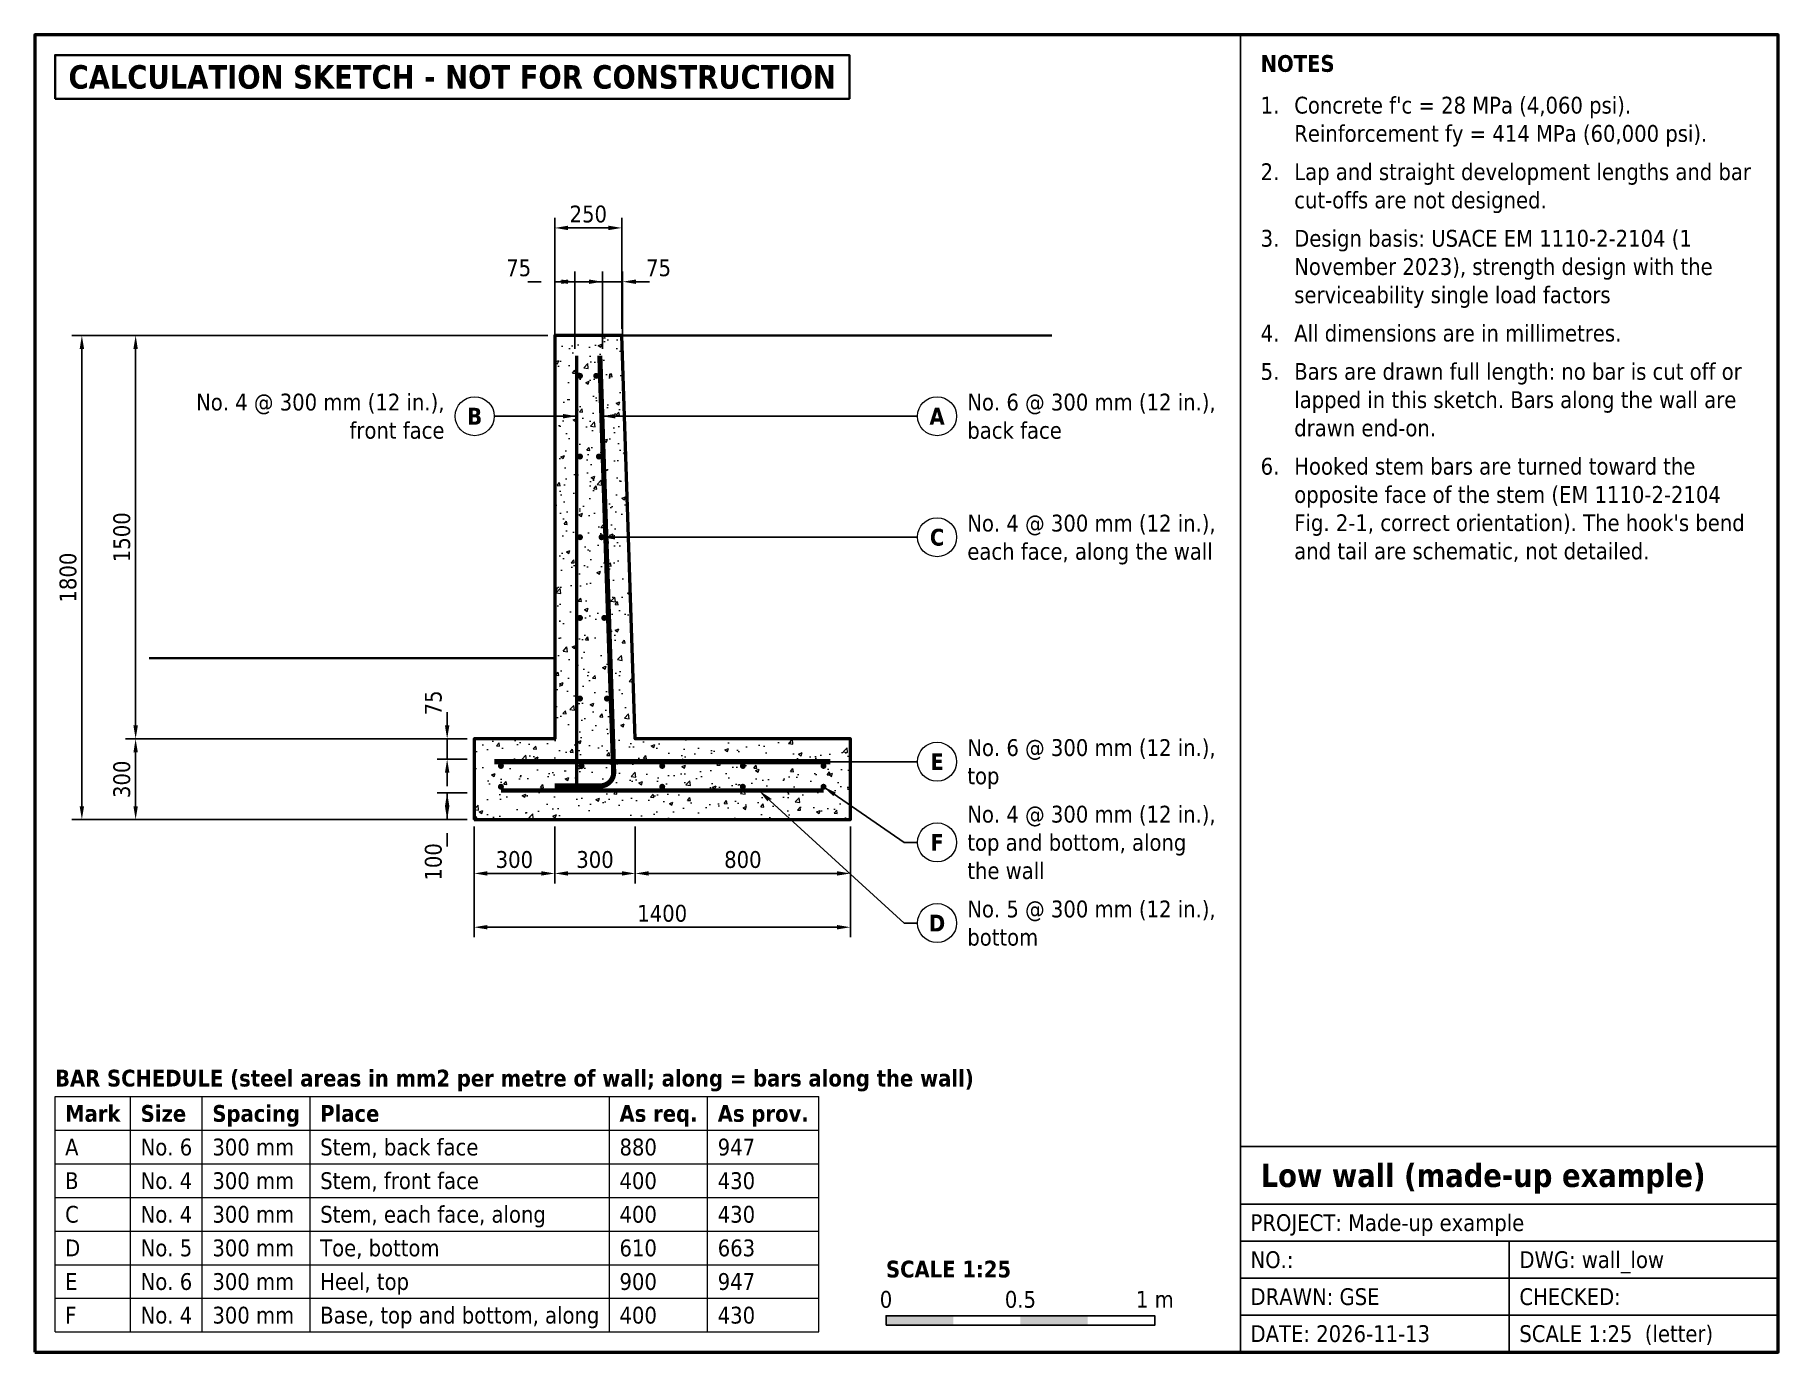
# Model space of a CAD drawing. Header units: millimetres. Extents: x -1634 to 4851, y -1980 to 2918.
import ezdxf
from ezdxf.enums import TextEntityAlignment as Align

# ---------------------------------------------------------------- set-up
doc = ezdxf.new("R2010")
doc.units = ezdxf.units.MM
doc.header["$LTSCALE"] = 25
for name, color, linetype, lineweight in [('GSE-BARS', 1, 'CONTINUOUS', 0), ('GSE-BORDER', 7, 'CONTINUOUS', 50), ('GSE-CALLOUTS', 4, 'CONTINUOUS', 18), ('GSE-CONCRETE', 7, 'CONTINUOUS', 50), ('GSE-DIMS', 3, 'CONTINUOUS', 18), ('GSE-GROUND', 30, 'CONTINUOUS', 35), ('GSE-HATCH', 8, 'CONTINUOUS', 9), ('GSE-NOTES', 7, 'CONTINUOUS', 18), ('GSE-STAMP', 1, 'CONTINUOUS', 35), ('GSE-TABLE', 7, 'CONTINUOUS', 18), ('GSE-TITLE', 7, 'CONTINUOUS', 25)]:
    doc.layers.add(name, color=color, linetype=linetype, lineweight=lineweight)
doc.styles.add('GSE', font='DejaVuSans.ttf', dxfattribs={"width": 0.85})
doc.styles.add('GSE-BOLD', font='DejaVuSans-Bold.ttf', dxfattribs={"width": 0.85})
doc.dimstyles.new('GSE-MM', dxfattribs={"dimscale": 25, "dimtxt": 2.5, "dimasz": 2, "dimexe": 1.5, "dimexo": 1, "dimgap": 0.8, "dimtad": 1, "dimdec": 0, "dimtxsty": 'GSE', "dimcen": 2.5, "dimclrd": 256, "dimclre": 256, "dimclrt": 256, "dimazin": 3, "dimtfac": 1, "dimtmove": 0, "dimatfit": 3})

msp = doc.modelspace()

# ---------------------------------------------------------------- hatches: boundary and pattern name
at = {"layer": 'GSE-BARS'}
for points in [[(382.8, 1650, 1), (405.3, 1650, 1)], [(443.2, 1650, 1), (465.7, 1650, 1)], [(382.8, 1350, 1), (405.3, 1350, 1)], [(453.2, 1350, 1), (475.7, 1350, 1)], [(382.8, 1050, 1), (405.3, 1050, 1)], [(463.2, 1050, 1), (485.7, 1050, 1)], [(382.8, 750, 1), (405.3, 750, 1)], [(473.2, 750, 1), (495.7, 750, 1)], [(382.8, 450, 1), (405.3, 450, 1)], [(483.2, 450, 1), (505.7, 450, 1)], [(88.8, 199.6, 1), (111.2, 199.6, 1)], [(388.8, 199.6, 1), (411.2, 199.6, 1)], [(688.8, 199.6, 1), (711.2, 199.6, 1)], [(988.8, 199.6, 1), (1011.2, 199.6, 1)], [(1288.8, 199.6, 1), (1311.2, 199.6, 1)], [(88.8, 122.2, 1), (111.2, 122.2, 1)], [(388.8, 122.2, 1), (411.2, 122.2, 1)], [(688.8, 122.2, 1), (711.2, 122.2, 1)], [(988.8, 122.2, 1), (1011.2, 122.2, 1)], [(1288.8, 122.2, 1), (1311.2, 122.2, 1)]]:
    msp.add_hatch(color=7, dxfattribs=at).paths.add_polyline_path(points)
at = {"layer": 'GSE-HATCH'}
h = msp.add_hatch(dxfattribs=at)
h.set_pattern_fill('AR-CONC', scale=0.75)
h.paths.add_polyline_path([(0, 0), (1400, 0), (1400, 300), (600, 300), (550, 1800), (300, 1800), (300, 300), (0, 300)])
at = {"layer": 'GSE-TITLE'}
for points in [[(1532.5, -1879.8), (1782.5, -1879.8), (1782.5, -1844.8), (1532.5, -1844.8)], [(2032.5, -1879.8), (2282.5, -1879.8), (2282.5, -1844.8), (2032.5, -1844.8)]]:
    msp.add_hatch(color=7, dxfattribs=at).paths.add_polyline_path(points)

# ---------------------------------------------------------------- linework, layer by layer
at = {"layer": 'GSE-BARS', "const_width": 19.1}
msp.add_lwpolyline([(467.9, 1725), (519.5, 177.1, -0.424007), (469.5, 125.5), (300, 125.5)], format="xyb", dxfattribs=at)
at = {"layer": 'GSE-BARS'}
for points, const_width in [([(381.4, 1725), (381.4, 122.2)], 12.7), ([(75, 215.4), (1325, 215.4)], 19.1), ([(100, 108), (1300, 108)], 15.9)]:
    msp.add_lwpolyline(points, dxfattribs=dict(at, const_width=const_width))
at = {"layer": 'GSE-BORDER'}
msp.add_lwpolyline([(-1633.7, -1979.8), (4851.2, -1979.8), (4851.2, 2917.7), (-1633.7, 2917.7)], close=True, dxfattribs=at)
at = {"layer": 'GSE-CALLOUTS'}
for centre in [(2.5, 1500), (1722.5, 1500), (1722.5, 1050), (1722.5, 215.4), (1722.5, -84.6), (1722.5, -384.6)]:
    msp.add_circle(centre, 72.5, dxfattribs=at)
at = {"layer": 'GSE-CONCRETE'}
msp.add_lwpolyline([(0, 0), (1400, 0), (1400, 300), (600, 300), (550, 1800), (300, 1800), (300, 300), (0, 300)], close=True, dxfattribs=at)
at = {"layer": 'GSE-GROUND'}
for p, q in [((550, 1800), (2150, 1800)), ((-1208.9, 600), (300, 600))]:
    msp.add_line(p, q, dxfattribs=at)
at = {"layer": 'GSE-STAMP'}
msp.add_lwpolyline([(-1558.7, 2680.2), (1396.1, 2680.2), (1396.1, 2842.7), (-1558.7, 2842.7)], close=True, dxfattribs=at)
at = {"layer": 'GSE-TABLE'}
for p, q in [((-1558.7, -1029.8), (1282.5, -1029.8)), ((-1558.7, -1904.8), (-1558.7, -1029.8)), ((-1277.7, -1904.8), (-1277.7, -1029.8)), ((-1010.9, -1904.8), (-1010.9, -1029.8)), ((-609.8, -1904.8), (-609.8, -1029.8)), ((503.6, -1904.8), (503.6, -1029.8)), ((869, -1904.8), (869, -1029.8)), ((1282.5, -1904.8), (1282.5, -1029.8)), ((-1558.7, -1154.8), (1282.5, -1154.8)), ((-1558.7, -1279.8), (1282.5, -1279.8)), ((-1558.7, -1404.8), (1282.5, -1404.8)), ((-1558.7, -1529.8), (1282.5, -1529.8)), ((-1558.7, -1654.8), (1282.5, -1654.8)), ((-1558.7, -1779.8), (1282.5, -1779.8)), ((-1558.7, -1904.8), (1282.5, -1904.8))]:
    msp.add_line(p, q, dxfattribs=at)
at = {"layer": 'GSE-TITLE'}
for p, q in [((2851.2, -1979.8), (2851.2, 2917.7)), ((2851.2, -1214.8), (4851.2, -1214.8)), ((2851.2, -1429.8), (4851.2, -1429.8)), ((2851.2, -1567.3), (4851.2, -1567.3)), ((3851.2, -1704.8), (3851.2, -1567.3)), ((2851.2, -1704.8), (4851.2, -1704.8)), ((3851.2, -1842.3), (3851.2, -1704.8)), ((2851.2, -1842.3), (4851.2, -1842.3)), ((3851.2, -1979.8), (3851.2, -1842.3))]:
    msp.add_line(p, q, dxfattribs=at)
msp.add_lwpolyline([(1532.5, -1879.8), (2532.5, -1879.8), (2532.5, -1844.8), (1532.5, -1844.8)], close=True, dxfattribs=at)

# ---------------------------------------------------------------- texts
at = {"layer": 'GSE-CALLOUTS', "style": 'GSE', "width": 0.85}
for s, p in [('No. 4 @ 300 mm (12 in.),', (-110, 1552.5)), ('front face', (-110, 1447.5))]:
    msp.add_text(s, height=62.5, dxfattribs=at).set_placement(p, align=Align.MIDDLE_RIGHT)
for s, p in [('No. 6 @ 300 mm (12 in.),', (1835, 1552.5)), ('back face', (1835, 1447.5)), ('No. 4 @ 300 mm (12 in.),', (1835, 1102.5)), ('each face, along the wall', (1835, 997.5)), ('No. 6 @ 300 mm (12 in.),', (1835, 267.9)), ('top', (1835, 162.9)), ('No. 4 @ 300 mm (12 in.),', (1835, 20.4)), ('top and bottom, along', (1835, -84.6)), ('the wall', (1835, -189.6)), ('No. 5 @ 300 mm (12 in.),', (1835, -332.1)), ('bottom', (1835, -437.1))]:
    msp.add_text(s, height=62.5, dxfattribs=at).set_placement(p, align=Align.MIDDLE_LEFT)
at = {"layer": 'GSE-CALLOUTS', "style": 'GSE-BOLD', "width": 0.85}
for s, p in [('B', (2.5, 1500)), ('A', (1722.5, 1500)), ('C', (1722.5, 1050)), ('E', (1722.5, 215.4)), ('F', (1722.5, -84.6)), ('D', (1722.5, -384.6))]:
    msp.add_text(s, height=62.5, dxfattribs=at).set_placement(p, align=Align.MIDDLE_CENTER)
at = {"layer": 'GSE-NOTES', "width": 0.85}
for s, style, p in [('NOTES', 'GSE-BOLD', (2926.2, 2780.2)), ('1.', 'GSE', (2926.2, 2625.2)), ("Concrete f'c = 28 MPa (4,060 psi).", 'GSE', (3051.2, 2625.2)), ('Reinforcement fy = 414 MPa (60,000 psi).', 'GSE', (3051.2, 2520.2)), ('2.', 'GSE', (2926.2, 2377.7)), ('Lap and straight development lengths and bar', 'GSE', (3051.2, 2377.7)), ('cut-offs are not designed.', 'GSE', (3051.2, 2272.7)), ('3.', 'GSE', (2926.2, 2130.2)), ('Design basis: USACE EM 1110-2-2104 (1', 'GSE', (3051.2, 2130.2)), ('November 2023), strength design with the', 'GSE', (3051.2, 2025.2)), ('serviceability single load factors', 'GSE', (3051.2, 1920.2)), ('4.', 'GSE', (2926.2, 1777.7)), ('All dimensions are in millimetres.', 'GSE', (3051.2, 1777.7)), ('5.', 'GSE', (2926.2, 1635.2)), ('Bars are drawn full length: no bar is cut off or', 'GSE', (3051.2, 1635.2)), ('lapped in this sketch. Bars along the wall are', 'GSE', (3051.2, 1530.2)), ('drawn end-on.', 'GSE', (3051.2, 1425.2)), ('6.', 'GSE', (2926.2, 1282.7)), ('Hooked stem bars are turned toward the', 'GSE', (3051.2, 1282.7)), ('opposite face of the stem (EM 1110-2-2104', 'GSE', (3051.2, 1177.7)), ("Fig. 2-1, correct orientation). The hook's bend", 'GSE', (3051.2, 1072.7)), ('and tail are schematic, not detailed.', 'GSE', (3051.2, 967.7))]:
    msp.add_text(s, height=62.5, dxfattribs=dict(at, style=style)).set_placement(p)
at = {"layer": 'GSE-STAMP', "style": 'GSE-BOLD', "width": 0.85}
msp.add_text('CALCULATION SKETCH - NOT FOR CONSTRUCTION', height=87.5, dxfattribs=at).set_placement((-1508.7, 2761.5), align=Align.MIDDLE_LEFT)
at = {"layer": 'GSE-TABLE', "style": 'GSE-BOLD', "width": 0.85}
msp.add_text('BAR SCHEDULE (steel areas in mm2 per metre of wall; along = bars along the wall)', height=62.5, dxfattribs=at).set_placement((-1558.7, -992.3))
at = {"layer": 'GSE-TABLE', "width": 0.85}
for s, style, p in [('Mark', 'GSE-BOLD', (-1521.2, -1092.3)), ('Size', 'GSE-BOLD', (-1240.2, -1092.3)), ('Spacing', 'GSE-BOLD', (-973.4, -1092.3)), ('Place', 'GSE-BOLD', (-572.3, -1092.3)), ('As req.', 'GSE-BOLD', (541.1, -1092.3)), ('As prov.', 'GSE-BOLD', (906.5, -1092.3)), ('A', 'GSE', (-1521.2, -1217.3)), ('No. 6', 'GSE', (-1240.2, -1217.3)), ('300 mm', 'GSE', (-973.4, -1217.3)), ('Stem, back face', 'GSE', (-572.3, -1217.3)), ('880', 'GSE', (541.1, -1217.3)), ('947', 'GSE', (906.5, -1217.3)), ('B', 'GSE', (-1521.2, -1342.3)), ('No. 4', 'GSE', (-1240.2, -1342.3)), ('300 mm', 'GSE', (-973.4, -1342.3)), ('Stem, front face', 'GSE', (-572.3, -1342.3)), ('400', 'GSE', (541.1, -1342.3)), ('430', 'GSE', (906.5, -1342.3)), ('C', 'GSE', (-1521.2, -1467.3)), ('No. 4', 'GSE', (-1240.2, -1467.3)), ('300 mm', 'GSE', (-973.4, -1467.3)), ('Stem, each face, along', 'GSE', (-572.3, -1467.3)), ('400', 'GSE', (541.1, -1467.3)), ('430', 'GSE', (906.5, -1467.3)), ('D', 'GSE', (-1521.2, -1592.3)), ('No. 5', 'GSE', (-1240.2, -1592.3)), ('300 mm', 'GSE', (-973.4, -1592.3)), ('Toe, bottom', 'GSE', (-572.3, -1592.3)), ('610', 'GSE', (541.1, -1592.3)), ('663', 'GSE', (906.5, -1592.3)), ('E', 'GSE', (-1521.2, -1717.3)), ('No. 6', 'GSE', (-1240.2, -1717.3)), ('300 mm', 'GSE', (-973.4, -1717.3)), ('Heel, top', 'GSE', (-572.3, -1717.3)), ('900', 'GSE', (541.1, -1717.3)), ('947', 'GSE', (906.5, -1717.3)), ('F', 'GSE', (-1521.2, -1842.3)), ('No. 4', 'GSE', (-1240.2, -1842.3)), ('300 mm', 'GSE', (-973.4, -1842.3)), ('Base, top and bottom, along', 'GSE', (-572.3, -1842.3)), ('400', 'GSE', (541.1, -1842.3)), ('430', 'GSE', (906.5, -1842.3))]:
    msp.add_text(s, height=62.5, dxfattribs=dict(at, style=style)).set_placement(p, align=Align.MIDDLE_LEFT)
at = {"layer": 'GSE-TITLE', "style": 'GSE-BOLD', "width": 0.85}
for s, height, p in [('Low wall (made-up example)', 87.5, (2926.2, -1366)), ('SCALE 1:25', 62.5, (1532.5, -1702.3))]:
    msp.add_text(s, height=height, dxfattribs=at).set_placement(p)
at = {"layer": 'GSE-TITLE', "style": 'GSE', "width": 0.85}
for s, p in [('PROJECT: Made-up example', (2888.7, -1498.5)), ('NO.: ', (2888.7, -1636)), ('DWG: wall_low', (3888.7, -1636)), ('DRAWN: GSE', (2888.7, -1773.5)), ('CHECKED: ', (3888.7, -1773.5)), ('DATE: 2026-11-13', (2888.7, -1911)), ('SCALE 1:25  (letter)', (3888.7, -1911))]:
    msp.add_text(s, height=62.5, dxfattribs=at).set_placement(p, align=Align.MIDDLE_LEFT)
for s, p in [('0', (1532.5, -1814.8)), ('0.5', (2032.5, -1814.8)), ('1 m', (2532.5, -1814.8))]:
    msp.add_text(s, height=62.5, dxfattribs=at).set_placement(p, align=Align.CENTER)

# ---------------------------------------------------------------- dimensions: what is measured, and where the dimension line sits
at = {"layer": 'GSE-DIMS'}
for base, p1, p2 in [((300, 2200), (300, 1800), (550, 1800)), ((0, -200), (0, 0), (300, 0)), ((0, -400), (0, 0), (1400, 0)), ((300, -200), (300, 0), (600, 0)), ((600, -200), (600, 0), (1400, 0))]:
    msp.add_linear_dim(base=base, p1=p1, p2=p2, dimstyle='GSE-MM', dxfattribs=at).render()
for base, p1, p2, location in [((375, 2000), (375, 1725), (300, 1725), (166.1, 2051.2)), ((477.5, 2000), (477.5, 1725), (552.5, 1725), (686.4, 2051.2))]:
    msp.add_linear_dim(base=base, p1=p1, p2=p2, location=location, dimstyle='GSE-MM', override={"dimtmove": 2}, dxfattribs=at).render()
for base, p1, p2 in [((-1458.9, 0), (0, 0), (300, 1800)), ((-1258.9, 300), (0, 300), (300, 1800)), ((-1258.9, 0), (0, 0), (0, 300))]:
    msp.add_linear_dim(base=base, p1=p1, p2=p2, angle=90, dimstyle='GSE-MM', dxfattribs=at).render()
for base, p1, p2, location in [((-100, 225), (0, 225), (0, 300), (-151.2, 433.9)), ((-100, 100), (0, 100), (0, 0), (-151.2, -157))]:
    msp.add_linear_dim(base=base, p1=p1, p2=p2, angle=90, location=location, dimstyle='GSE-MM', override={"dimtmove": 2}, dxfattribs=at).render()

# ---------------------------------------------------------------- leaders
at = {"layer": 'GSE-CALLOUTS'}
for points in [[(381.4, 1500), (125, 1500), (75, 1500)], [(475.4, 1500), (1600, 1500), (1650, 1500)], [(474.5, 1050), (1600, 1050), (1650, 1050)], [(1229, 215.4), (1600, 215.4), (1650, 215.4)], [(1060, 108), (1600, -384.6), (1650, -384.6)], [(1300, 122.2), (1600, -84.6), (1650, -84.6)]]:
    msp.add_leader(points, dimstyle='GSE-MM', dxfattribs=at)

doc.saveas('drawing.dxf')
